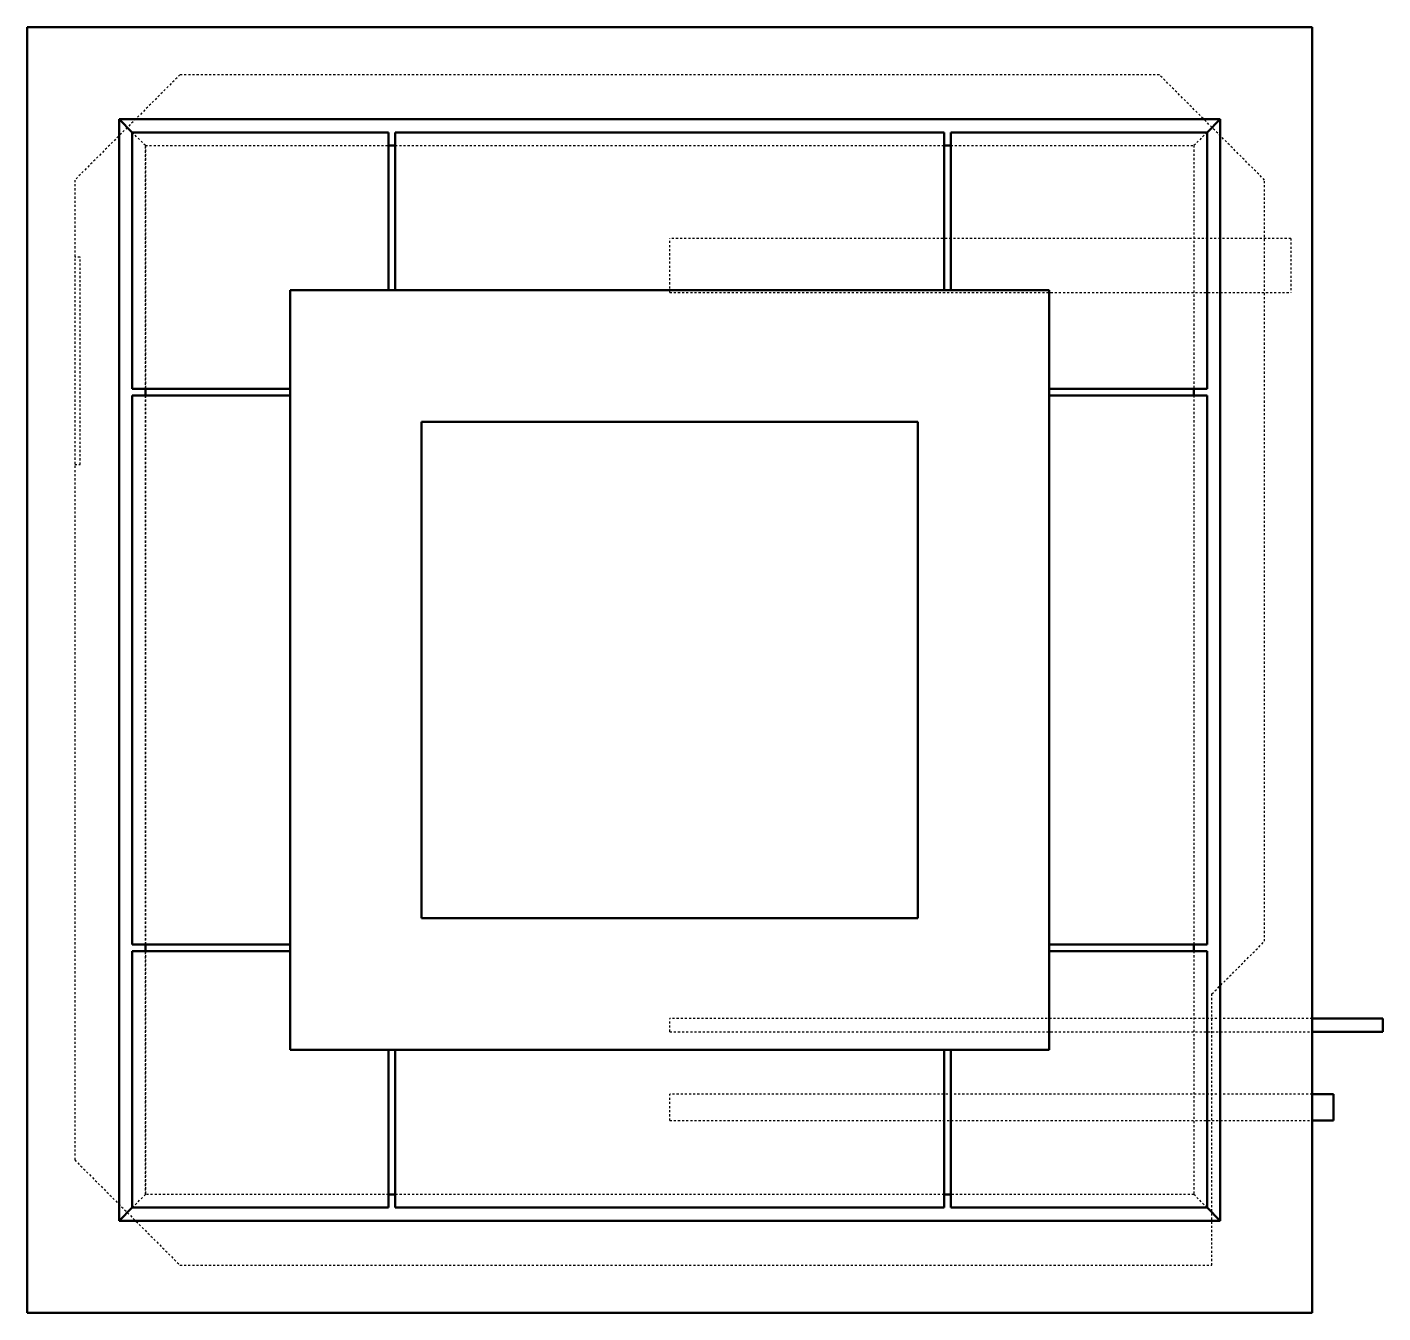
# Model space of a CAD drawing. Header units: millimetres. Extents: x -310 to 344, y -310 to 310.
import ezdxf

# ---------------------------------------------------------------- set-up
doc = ezdxf.new("R2010")
doc.units = ezdxf.units.MM
doc.linetypes.add('Dashed', pattern=[2, 1, -1])
doc.layers.add('AM_0', color=7, linetype='Continuous', lineweight=50)
doc.layers.add('AM_9', color=6, linetype='Dashed', lineweight=25)

# ---------------------------------------------------------------- blocks, each defined once
blk = doc.blocks.new('1_FFA15AVJU9_PART15_0_in_FFA15AVJU9_4')
at = {"layer": 'AM_9'}
for p, q in [((300.0375, 208.359375), (0, 208.359375)), ((0, 182.165625), (0, 208.359375)), ((300.0375, 208.359375), (300.0375, 182.165625)), ((0, 182.165625), (300.0375, 182.165625))]:
    blk.add_line(p, q, dxfattribs=at)
blk = doc.blocks.new('2_FFA15AVJU9_PART14_0_in_FFA15AVJU9_4')
at = {"layer": 'AM_0'}
for p, q in [((344.4875, -168.275), (310.35625, -168.275)), ((344.4875, -168.275), (344.4875, -174.625)), ((310.35625, -174.625), (344.4875, -174.625))]:
    blk.add_line(p, q, dxfattribs=at)
at = {"layer": 'AM_9'}
for p, q in [((310.35625, -168.275), (0, -168.275)), ((0, -174.625), (0, -168.275)), ((0, -174.625), (310.35625, -174.625))]:
    blk.add_line(p, q, dxfattribs=at)
blk = doc.blocks.new('3_FFA15AVJU9_PART13_0_in_FFA15AVJU9_4')
at = {"layer": 'AM_0'}
for p, q in [((320.675, -204.7875), (310.35625, -204.7875)), ((320.675, -204.7875), (320.675, -217.4875)), ((310.35625, -217.4875), (320.675, -217.4875))]:
    blk.add_line(p, q, dxfattribs=at)
at = {"layer": 'AM_9'}
for p, q in [((310.35625, -204.7875), (0, -204.7875)), ((0, -217.4875), (0, -204.7875)), ((0, -217.4875), (310.35625, -217.4875))]:
    blk.add_line(p, q, dxfattribs=at)
blk = doc.blocks.new('4_FFA15AVJU9_PART12_0_in_FFA15AVJU9_4')
at = {"layer": 'AM_9'}
for p, q in [((-284.7975, 199.23125), (-287.3375, 199.23125)), ((-284.7975, 99.21875), (-284.7975, 199.23125)), ((-287.3375, 99.21875), (-284.7975, 99.21875))]:
    blk.add_line(p, q, dxfattribs=at)
blk = doc.blocks.new('5_FFA15AVJU9_PART11_0_in_FFA15AVJU9_4')
at = {"layer": 'AM_9'}
for p, q in [((-236.5375, 287.3375), (-287.3375, 236.5375)), ((236.5375, 287.3375), (-236.5375, 287.3375)), ((287.3375, 236.5375), (236.5375, 287.3375)), ((-287.3375, 236.5375), (-287.3375, -236.5375)), ((287.3375, -130.96875), (287.3375, 236.5375)), ((261.9375, -156.36875), (287.3375, -130.96875)), ((261.9375, -287.3375), (261.9375, -156.36875)), ((-287.3375, -236.5375), (-236.5375, -287.3375)), ((-236.5375, -287.3375), (261.9375, -287.3375))]:
    blk.add_line(p, q, dxfattribs=at)
blk = doc.blocks.new('6_FFA15AVJU9_PART10_0_in_FFA15AVJU9_4')
at = {"layer": 'AM_0'}
for p, q in [((-310.35625, 310.35625), (310.35625, 310.35625)), ((-310.35625, 310.35625), (-310.35625, -310.35625)), ((310.35625, 310.35625), (310.35625, -310.35625)), ((-265.90625, 265.90625), (-259.55625, 259.55625)), ((265.90625, 265.90625), (-265.90625, 265.90625)), ((-265.90625, -265.90625), (-265.90625, 265.90625)), ((259.55625, 259.55625), (265.90625, 265.90625)), ((265.90625, -265.90625), (265.90625, 265.90625)), ((-135.73125, 253.20625), (-132.55625, 253.20625)), ((132.55625, 253.20625), (135.73125, 253.20625)), ((-183.35625, 183.35625), (-183.35625, -183.35625)), ((183.35625, 183.35625), (-183.35625, 183.35625)), ((183.35625, -183.35625), (183.35625, 183.35625)), ((-253.20625, 135.73125), (-253.20625, 132.55625)), ((253.20625, 135.73125), (253.20625, 132.55625)), ((-119.85625, 119.85625), (119.85625, 119.85625)), ((-119.85625, -119.85625), (-119.85625, 119.85625)), ((119.85625, 119.85625), (119.85625, -119.85625)), ((119.85625, -119.85625), (-119.85625, -119.85625)), ((-253.20625, -132.55625), (-253.20625, -135.73125)), ((253.20625, -132.55625), (253.20625, -135.73125)), ((-183.35625, -183.35625), (183.35625, -183.35625)), ((-132.55625, -253.20625), (-135.73125, -253.20625)), ((135.73125, -253.20625), (132.55625, -253.20625)), ((-259.55625, -259.55625), (-265.90625, -265.90625)), ((259.55625, -259.55625), (265.90625, -265.90625)), ((-265.90625, -265.90625), (265.90625, -265.90625)), ((310.35625, -310.35625), (-310.35625, -310.35625))]:
    blk.add_line(p, q, dxfattribs=at)
at = {"layer": 'AM_9'}
for p, q in [((-253.20625, 253.20625), (-135.73125, 253.20625)), ((-253.20625, 253.20625), (-253.20625, 135.73125)), ((-132.55625, 253.20625), (132.55625, 253.20625)), ((135.73125, 253.20625), (253.20625, 253.20625)), ((253.20625, 253.20625), (253.20625, 135.73125)), ((-253.20625, 132.55625), (-253.20625, -132.55625)), ((253.20625, 132.55625), (253.20625, -132.55625)), ((-253.20625, -135.73125), (-253.20625, -253.20625)), ((253.20625, -135.73125), (253.20625, -253.20625)), ((-135.73125, -253.20625), (-253.20625, -253.20625)), ((132.55625, -253.20625), (-132.55625, -253.20625)), ((253.20625, -253.20625), (135.73125, -253.20625))]:
    blk.add_line(p, q, dxfattribs=at)
blk = doc.blocks.new('7_FFA15AVJU9_PART9_0_in_FFA15AVJU9_4')
at = {"layer": 'AM_0'}
for p, q in [((-132.55625, -259.55625), (-132.55625, -183.35625)), ((132.55625, -183.35625), (132.55625, -259.55625)), ((-132.55625, -259.55625), (132.55625, -259.55625))]:
    blk.add_line(p, q, dxfattribs=at)
at = {"layer": 'AM_9'}
blk.add_line((132.55625, -253.20625), (-132.55625, -253.20625), dxfattribs=at)
blk = doc.blocks.new('8_FFA15AVJU9_PART8_0_in_FFA15AVJU9_4')
at = {"layer": 'AM_0'}
for p, q in [((183.35625, -135.73125), (259.55625, -135.73125)), ((259.55625, -259.55625), (259.55625, -135.73125)), ((135.73125, -259.55625), (135.73125, -183.35625)), ((135.73125, -259.55625), (259.55625, -259.55625))]:
    blk.add_line(p, q, dxfattribs=at)
at = {"layer": 'AM_9'}
for p, q in [((253.20625, -135.73125), (253.20625, -253.20625)), ((253.20625, -253.20625), (135.73125, -253.20625)), ((259.55625, -259.55625), (253.20625, -253.20625))]:
    blk.add_line(p, q, dxfattribs=at)
blk = doc.blocks.new('9_FFA15AVJU9_PART7_0_in_FFA15AVJU9_4')
at = {"layer": 'AM_0'}
for p, q in [((183.35625, 132.55625), (259.55625, 132.55625)), ((259.55625, -132.55625), (259.55625, 132.55625)), ((259.55625, -132.55625), (183.35625, -132.55625))]:
    blk.add_line(p, q, dxfattribs=at)
at = {"layer": 'AM_9'}
blk.add_line((253.20625, 132.55625), (253.20625, -132.55625), dxfattribs=at)
blk = doc.blocks.new('10_FFA15AVJU9_PART6_0_in_FFA15AVJU9_4')
at = {"layer": 'AM_0'}
for p, q in [((259.55625, 259.55625), (135.73125, 259.55625)), ((135.73125, 183.35625), (135.73125, 259.55625)), ((259.55625, 135.73125), (259.55625, 259.55625)), ((259.55625, 135.73125), (183.35625, 135.73125))]:
    blk.add_line(p, q, dxfattribs=at)
at = {"layer": 'AM_9'}
for p, q in [((259.55625, 259.55625), (253.20625, 253.20625)), ((135.73125, 253.20625), (253.20625, 253.20625)), ((253.20625, 253.20625), (253.20625, 135.73125))]:
    blk.add_line(p, q, dxfattribs=at)
blk = doc.blocks.new('11_FFA15AVJU9_PART5_0_in_FFA15AVJU9_4')
at = {"layer": 'AM_0'}
for p, q in [((132.55625, 259.55625), (-132.55625, 259.55625)), ((-132.55625, 183.35625), (-132.55625, 259.55625)), ((132.55625, 259.55625), (132.55625, 183.35625))]:
    blk.add_line(p, q, dxfattribs=at)
at = {"layer": 'AM_9'}
blk.add_line((-132.55625, 253.20625), (132.55625, 253.20625), dxfattribs=at)
blk = doc.blocks.new('12_FFA15AVJU9_PART4_0_in_FFA15AVJU9_4')
at = {"layer": 'AM_0'}
for p, q in [((-135.73125, 259.55625), (-259.55625, 259.55625)), ((-259.55625, 259.55625), (-259.55625, 135.73125)), ((-135.73125, 259.55625), (-135.73125, 183.35625)), ((-183.35625, 135.73125), (-259.55625, 135.73125))]:
    blk.add_line(p, q, dxfattribs=at)
at = {"layer": 'AM_9'}
for p, q in [((-253.20625, 253.20625), (-259.55625, 259.55625)), ((-253.20625, 135.73125), (-253.20625, 253.20625)), ((-253.20625, 253.20625), (-135.73125, 253.20625))]:
    blk.add_line(p, q, dxfattribs=at)
blk = doc.blocks.new('13_FFA15AVJU9_PART3_0_in_FFA15AVJU9_4')
at = {"layer": 'AM_0'}
for p, q in [((-259.55625, 132.55625), (-183.35625, 132.55625)), ((-259.55625, 132.55625), (-259.55625, -132.55625)), ((-183.35625, -132.55625), (-259.55625, -132.55625))]:
    blk.add_line(p, q, dxfattribs=at)
at = {"layer": 'AM_9'}
blk.add_line((-253.20625, -132.55625), (-253.20625, 132.55625), dxfattribs=at)
blk = doc.blocks.new('14_FFA15AVJU9_PART2_0_in_FFA15AVJU9_4')
at = {"layer": 'AM_0'}
for p, q in [((-259.55625, -135.73125), (-259.55625, -259.55625)), ((-259.55625, -135.73125), (-183.35625, -135.73125)), ((-135.73125, -183.35625), (-135.73125, -259.55625)), ((-259.55625, -259.55625), (-135.73125, -259.55625))]:
    blk.add_line(p, q, dxfattribs=at)
at = {"layer": 'AM_9'}
for p, q in [((-253.20625, -253.20625), (-253.20625, -135.73125)), ((-259.55625, -259.55625), (-253.20625, -253.20625)), ((-135.73125, -253.20625), (-253.20625, -253.20625))]:
    blk.add_line(p, q, dxfattribs=at)
blk = doc.blocks.new('15_FFA15AVJU9_PART1_0_in_FFA15AVJU9_4')
at = {"layer": 'AM_0'}
for p, q in [((-119.85625, 119.85625), (-119.85625, -119.85625)), ((119.85625, 119.85625), (-119.85625, 119.85625)), ((119.85625, -119.85625), (119.85625, 119.85625)), ((-119.85625, -119.85625), (119.85625, -119.85625))]:
    blk.add_line(p, q, dxfattribs=at)

msp = doc.modelspace()

# ---------------------------------------------------------------- block references
for name in ['6_FFA15AVJU9_PART10_0_in_FFA15AVJU9_4', '5_FFA15AVJU9_PART11_0_in_FFA15AVJU9_4', '12_FFA15AVJU9_PART4_0_in_FFA15AVJU9_4', '11_FFA15AVJU9_PART5_0_in_FFA15AVJU9_4', '10_FFA15AVJU9_PART6_0_in_FFA15AVJU9_4', '1_FFA15AVJU9_PART15_0_in_FFA15AVJU9_4', '4_FFA15AVJU9_PART12_0_in_FFA15AVJU9_4', '13_FFA15AVJU9_PART3_0_in_FFA15AVJU9_4', '9_FFA15AVJU9_PART7_0_in_FFA15AVJU9_4', '15_FFA15AVJU9_PART1_0_in_FFA15AVJU9_4', '14_FFA15AVJU9_PART2_0_in_FFA15AVJU9_4', '8_FFA15AVJU9_PART8_0_in_FFA15AVJU9_4', '2_FFA15AVJU9_PART14_0_in_FFA15AVJU9_4', '7_FFA15AVJU9_PART9_0_in_FFA15AVJU9_4', '3_FFA15AVJU9_PART13_0_in_FFA15AVJU9_4']:
    msp.add_blockref(name, (0, 0))

doc.saveas('drawing.dxf')
